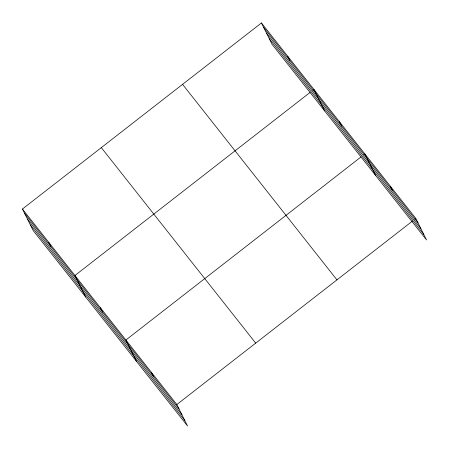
<?xml version="1.0" encoding="UTF-8"?>
<svg xmlns="http://www.w3.org/2000/svg" width="449" height="449" viewBox="0 0 449 449"><rect width="100%" height="100%" fill="white"/><g stroke="black" fill="none" stroke-linecap="round" stroke-linejoin="round"><path stroke-width="0.67" d="M22.45 209.026L176.839 404.527L187.57 426.039L33.175 230.545L22.45 209.026L261.43 22.961L415.825 218.455L426.55 239.974L272.161 44.473L261.43 22.961M310.091 92.415L74.944 275.495L85.669 297.014M312.83 90.283L313.924 89.43L324.649 110.942M361.041 156.931L125.894 340.011L136.619 361.524M363.78 154.798L364.874 153.945L375.6 175.458M176.839 404.527L412.536 221.015M414.73 219.308L415.825 218.455M263.647 27.406L418.041 222.906M266.459 33.041L420.848 228.535M269.349 38.844L423.744 234.339M182.569 84.361L336.958 279.862M101.317 147.626L255.706 343.12M24.667 213.471L179.056 408.972M27.473 219.106L181.867 414.601M30.369 224.91L184.758 420.404M390.349 186.2L392.566 190.645M339.399 121.685L341.616 126.135M287.68 56.198L289.897 60.643M151.369 372.266L153.586 376.711M100.419 307.756L102.636 312.201M48.694 242.264L50.911 246.709"/></g></svg>
